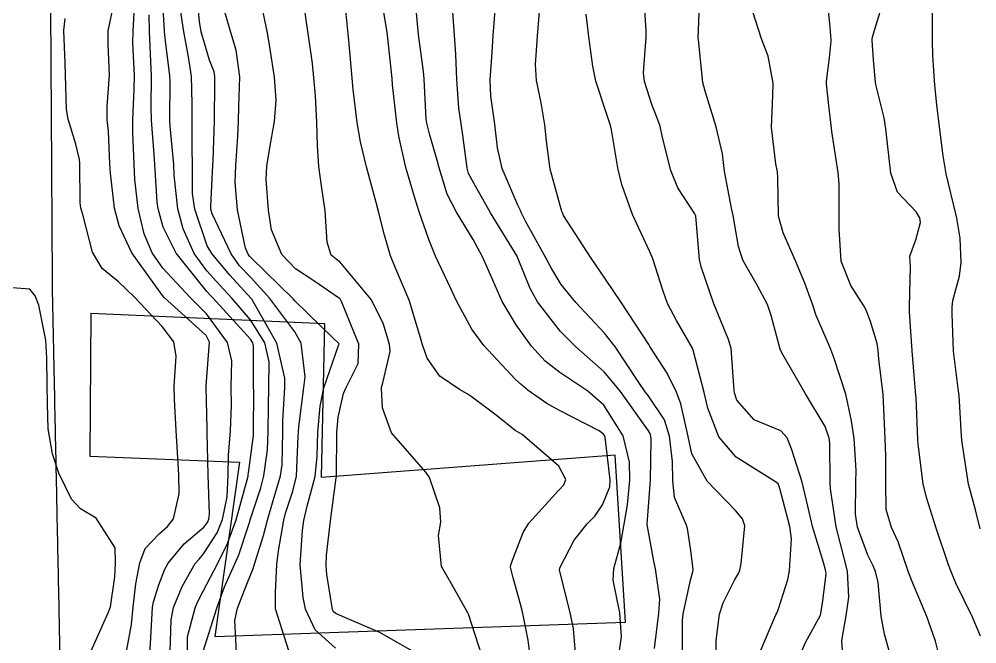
# Model space of a CAD drawing. Header units: metres. Extents: x 307586 to 320046, y 7427249 to 7434250.
# Drawn here: x 319237.87 to 319281.14, y 7429295.29 to 7429323.5 of the extents above; entities that cross this region are included whole.
import ezdxf

# ---------------------------------------------------------------- set-up
doc = ezdxf.new("R2010")
doc.units = ezdxf.units.M
doc.header["$MEASUREMENT"] = 0
for name, color, linetype in [('Curvas de Nivel 1m', 11, 'Continuous'), ('Curvas de Nivel 5m', 15, 'Continuous'), ('Edificações', 30, 'Continuous'), ('Vias Primárias', 230, 'Continuous')]:
    doc.layers.add(name, color=color, linetype=linetype)

msp = doc.modelspace()

# ---------------------------------------------------------------- linework, layer by layer
at = {"layer": 'Curvas de Nivel 1m', "flags": 128}
for points, elevation in [([(319243.776, 7429294.944), (319243.806, 7429295.294), (319243.893, 7429296.943), (319243.931, 7429297.187), (319244.183, 7429297.961), (319244.456, 7429298.671), (319244.599, 7429298.936), (319245.328, 7429299.806), (319246.218, 7429300.565), (319246.372, 7429300.766), (319246.432, 7429300.917), (319246.47, 7429301.161), (319246.407, 7429302.918), (319246.356, 7429304.835), (319246.357, 7429304.919), (319246.361, 7429305.006), (319246.314, 7429306.92), (319246.316, 7429306.942), (319246.468, 7429308.918), (319246.317, 7429309.223), (319244.417, 7429310.939), (319244.344, 7429311.018), (319242.957, 7429312.954), (319242.381, 7429314.176), (319242.177, 7429314.963), (319241.988, 7429316.545), (319241.972, 7429316.967), (319241.9, 7429318.44), (319241.849, 7429318.969), (319241.844, 7429319.567), (319241.948, 7429320.968), (319241.891, 7429322.382), (319241.89, 7429322.969), (319241.992, 7429323.466), (319242.306, 7429324.963)], 798), ([(319246.188, 7429294.954), (319246.794, 7429296.911), (319247.143, 7429297.866), (319247.614, 7429298.899), (319247.79, 7429299.305), (319248.219, 7429300.596), (319248.29, 7429300.821), (319248.311, 7429300.889), (319248.784, 7429302.338), (319248.927, 7429302.883), (319249.088, 7429304.054), (319249.116, 7429304.882), (319249.133, 7429306.033), (319249.155, 7429306.881), (319249.159, 7429308.027), (319248.968, 7429308.883), (319248.328, 7429309.926), (319247.481, 7429310.903), (319246.934, 7429311.497), (319246.355, 7429312.14), (319245.772, 7429312.926), (319245.273, 7429314.038), (319245.038, 7429314.934), (319244.878, 7429316.465), (319244.852, 7429316.936), (319244.693, 7429318.675), (319244.68, 7429318.938), (319244.692, 7429320.705), (319244.678, 7429320.938), (319244.479, 7429322.528), (319244.435, 7429322.94), (319244.433, 7429322.991), (319244.309, 7429324.942)], 801), ([(319250.053, 7429294.972), (319249.453, 7429296.877), (319249.443, 7429297.615), (319249.516, 7429298.877), (319249.588, 7429299.491), (319249.823, 7429300.874), (319249.9, 7429301.2), (319250.236, 7429302.189), (319250.392, 7429302.868), (319250.477, 7429304.66), (319250.484, 7429304.867), (319250.499, 7429305.091), (319250.729, 7429306.863), (319250.789, 7429307.353), (319250.61, 7429308.866), (319250.321, 7429309.384), (319249.191, 7429310.882), (319248.352, 7429311.822), (319247.83, 7429312.37), (319247.448, 7429312.904), (319246.589, 7429314.718), (319246.527, 7429314.918), (319246.521, 7429315.045), (319246.62, 7429316.917), (319246.635, 7429317.137), (319246.69, 7429318.916), (319246.711, 7429320.664), (319246.712, 7429320.916), (319246.674, 7429321.125), (319246.47, 7429321.656), (319246.097, 7429322.924), (319246.016, 7429323.398), (319245.868, 7429324.926)], 803), ([(319258.766, 7429294.764), (319258.172, 7429296.64), (319258.126, 7429296.725), (319258.102, 7429296.771), (319257.407, 7429298.004), (319256.944, 7429298.789), (319256.82, 7429300.184), (319256.922, 7429300.79), (319256.873, 7429301.434), (319256.409, 7429302.798), (319256.247, 7429303.047), (319254.685, 7429304.816), (319254.284, 7429305.947), (319254.24, 7429306.821), (319254.245, 7429306.869), (319254.296, 7429307.084), (319254.633, 7429308.493), (319254.595, 7429308.817), (319254.327, 7429309.728), (319253.781, 7429310.826), (319252.36, 7429312.537), (319252.188, 7429312.67), (319251.966, 7429312.846), (319251.786, 7429313.435), (319251.699, 7429314.85), (319251.528, 7429315.977), (319251.414, 7429316.855), (319251.344, 7429317.778), (319251.318, 7429318.857), (319251.262, 7429320.047), (319251.183, 7429320.859), (319251.116, 7429321.507), (319250.921, 7429322.863), (319250.662, 7429324.716)], 806), ([(319260.956, 7429294.738), (319260.873, 7429295.453), (319260.607, 7429296.743), (319260.519, 7429297.087), (319260.188, 7429298.28), (319260.072, 7429298.751), (319260.08, 7429298.866), (319260.199, 7429299.186), (319260.641, 7429300.32), (319260.897, 7429300.74), (319262.238, 7429302.222), (319262.483, 7429302.475), (319262.567, 7429302.717), (319262.252, 7429303.314), (319260.598, 7429304.745), (319260.389, 7429304.863), (319260.275, 7429304.934), (319259.415, 7429305.625), (319258.29, 7429306.47), (319258.105, 7429306.587), (319257.758, 7429306.778), (319256.882, 7429307.375), (319256.307, 7429308.196), (319256.089, 7429308.802), (319256.007, 7429309.113), (319255.488, 7429310.809), (319254.84, 7429312.334), (319254.643, 7429312.817), (319254.377, 7429313.749), (319254.101, 7429314.823), (319253.997, 7429315.224), (319253.563, 7429316.829), (319253.29, 7429317.966), (319253.143, 7429318.833), (319252.96, 7429320.331), (319252.91, 7429320.836), (319252.764, 7429322.553), (319252.738, 7429322.837), (319252.534, 7429324.818)], 807), ([(319263.024, 7429294.711), (319262.908, 7429295.97), (319262.764, 7429296.714), (319262.285, 7429298.626), (319262.292, 7429298.719), (319262.947, 7429299.977), (319263.528, 7429300.707), (319263.872, 7429301.058), (319264.232, 7429301.575), (319264.55, 7429302.387), (319264.574, 7429302.697), (319264.34, 7429304.631), (319264.322, 7429304.7), (319264.274, 7429304.768), (319264.072, 7429304.905), (319262.284, 7429305.835), (319261.709, 7429306.15), (319260.866, 7429306.741), (319260.55, 7429307.001), (319260.298, 7429307.235), (319258.86, 7429308.765), (319258.324, 7429309.505), (319257.634, 7429310.781), (319257.214, 7429311.65), (319256.684, 7429312.795), (319256.374, 7429313.55), (319255.945, 7429314.804), (319255.726, 7429315.48), (319255.337, 7429316.811), (319255.026, 7429318.215), (319254.925, 7429318.815), (319254.74, 7429320.536), (319254.715, 7429320.817), (319254.516, 7429322.786), (319254.51, 7429322.82), (319254.486, 7429322.994), (319254.181, 7429324.823)], 808), ([(319264.95, 7429294.688), (319265.081, 7429295.609), (319265.012, 7429296.692), (319264.713, 7429298.169), (319264.743, 7429298.694), (319265.06, 7429299.842), (319265.204, 7429300.69), (319265.349, 7429301.572), (319265.465, 7429302.688), (319265.44, 7429303.503), (319265.163, 7429304.691), (319264.287, 7429306.067), (319263.563, 7429306.707), (319262.301, 7429307.545), (319261.638, 7429308.061), (319261.017, 7429308.739), (319260.327, 7429309.696), (319259.689, 7429310.757), (319259.164, 7429311.953), (319258.803, 7429312.766), (319258.375, 7429313.549), (319257.623, 7429314.782), (319257.212, 7429315.599), (319256.841, 7429316.794), (319256.76, 7429317.139), (319256.428, 7429318.267), (319256.281, 7429318.802), (319256.253, 7429318.985), (319256.166, 7429320.803), (319256.135, 7429321.135), (319255.917, 7429322.806), (319255.845, 7429323.454), (319255.727, 7429324.808)], 809), ([(319273.066, 7429294.591), (319273.394, 7429295.354), (319274.069, 7429296.581), (319274.094, 7429296.661), (319274.183, 7429297.228), (319274.324, 7429298.455), (319274.315, 7429298.579), (319274.207, 7429298.968), (319273.716, 7429300.585), (319273.556, 7429301.261), (319273.246, 7429302.59), (319272.761, 7429304.099), (319272.571, 7429304.597), (319272.276, 7429304.907), (319271.077, 7429305.414), (319270.29, 7429306.298), (319270.195, 7429306.631), (319270.176, 7429306.75), (319270.037, 7429308.633), (319269.923, 7429309.038), (319269.261, 7429310.641), (319268.681, 7429312.325), (319268.611, 7429312.648), (319268.434, 7429314.608), (319268.424, 7429314.65), (319268.394, 7429314.713), (319267.625, 7429315.882), (319267.308, 7429316.667), (319266.942, 7429318.166), (319266.833, 7429318.674), (319266.732, 7429318.962), (319266.453, 7429319.643), (319266.12, 7429320.683), (319266.07, 7429321.081), (319266.204, 7429322.683), (319266.203, 7429322.967), (319266.086, 7429324.684)], 814), ([(319279.498, 7429294.517), (319279.274, 7429295.407), (319278.872, 7429296.523), (319278.197, 7429298.134), (319278.056, 7429298.532), (319277.579, 7429299.902), (319277.275, 7429300.544), (319277.046, 7429301.363), (319277.028, 7429302.548), (319277.026, 7429303.784), (319276.997, 7429304.549), (319276.969, 7429305.239), (319276.899, 7429306.551), (319276.717, 7429308.153), (319276.679, 7429308.555), (319276.63, 7429308.86), (319276.336, 7429309.848), (319276.137, 7429310.358), (319276.03, 7429310.563), (319275.441, 7429311.48), (319275.009, 7429312.574), (319274.924, 7429314.036), (319274.919, 7429314.575), (319274.916, 7429316.067), (319274.879, 7429316.575), (319274.592, 7429318.427), (319274.567, 7429318.579), (319274.453, 7429319.6), (319274.347, 7429320.581), (319274.345, 7429320.7), (319274.475, 7429321.755), (319274.555, 7429322.507), (319274.557, 7429322.579), (319274.494, 7429323.304), (319274.358, 7429324.582)], 817), ([(319244.695, 7429294.935), (319244.729, 7429296.373), (319244.844, 7429296.933), (319245.228, 7429297.884), (319245.827, 7429298.924), (319245.994, 7429299.124), (319246.199, 7429299.353), (319246.817, 7429300.308), (319247.053, 7429300.908), (319247.268, 7429301.939), (319247.312, 7429302.904), (319247.332, 7429303.829), (319247.423, 7429304.903), (319247.462, 7429306.08), (319247.446, 7429306.903), (319247.47, 7429308.068), (319247.274, 7429308.906), (319246.332, 7429310.19), (319245.602, 7429310.927), (319244.356, 7429312.26), (319243.873, 7429312.945), (319243.522, 7429313.802), (319243.242, 7429314.952), (319243.093, 7429316.266), (319243.062, 7429316.954), (319243.01, 7429318.371), (319243.005, 7429318.954), (319243.064, 7429320.343), (319243.075, 7429320.954), (319243.007, 7429322.425), (319243.012, 7429322.955), (319243.099, 7429324.359)], 799), ([(319247.692, 7429294.897), (319247.611, 7429296.342), (319247.736, 7429296.897), (319248.185, 7429298.07), (319248.421, 7429298.657), (319248.501, 7429298.887), (319248.912, 7429300.184), (319249.096, 7429300.881), (319249.342, 7429301.769), (319249.676, 7429302.876), (319249.747, 7429303.379), (319249.774, 7429304.875), (319249.786, 7429305.367), (319249.871, 7429306.874), (319249.875, 7429307.296), (319249.517, 7429308.878), (319248.376, 7429310.856), (319248.351, 7429310.89), (319247.386, 7429311.938), (319246.573, 7429312.917), (319246.368, 7429313.27), (319245.798, 7429314.926), (319245.695, 7429315.632), (319245.693, 7429316.927), (319245.68, 7429317.668), (319245.682, 7429318.928), (319245.691, 7429319.681), (319245.652, 7429320.928), (319245.51, 7429321.892), (319245.303, 7429322.932), (319245.104, 7429324.334)], 802), ([(319252.155, 7429295.095), (319251.239, 7429295.929), (319250.806, 7429296.861), (319250.695, 7429297.379), (319250.558, 7429298.865), (319250.669, 7429300.411), (319250.728, 7429300.862), (319250.875, 7429301.506), (319251.239, 7429302.855), (319251.339, 7429303.771), (319251.364, 7429304.854), (319251.461, 7429306.029), (319251.631, 7429306.85), (319252.313, 7429308.81), (319252.321, 7429308.832), (319252.313, 7429308.855), (319252.063, 7429309.098), (319250.341, 7429310.773), (319250.243, 7429310.871), (319248.361, 7429312.712), (319248.274, 7429312.803), (319248.21, 7429312.892), (319248.097, 7429313.164), (319247.735, 7429314.9), (319247.633, 7429316.129), (319247.657, 7429316.901), (319247.749, 7429318.223), (319247.78, 7429318.9), (319247.8, 7429319.542), (319247.834, 7429320.899), (319247.678, 7429322.105), (319247.431, 7429322.906), (319246.99, 7429324.428)], 804), ([(319277.299, 7429294.539), (319276.972, 7429295.734), (319276.812, 7429296.544), (319276.68, 7429298.068), (319276.566, 7429298.555), (319276.458, 7429298.809), (319276.21, 7429299.294), (319275.74, 7429300.565), (319275.648, 7429301.146), (319275.676, 7429302.566), (319275.688, 7429303.129), (319275.593, 7429304.567), (319275.479, 7429305.37), (319275.226, 7429306.571), (319274.673, 7429308.221), (319274.547, 7429308.578), (319274.484, 7429308.738), (319274.328, 7429309.079), (319273.879, 7429310.126), (319273.725, 7429310.586), (319273.366, 7429311.577), (319272.939, 7429312.594), (319272.382, 7429313.858), (319272.18, 7429314.603), (319272.145, 7429316.338), (319272.128, 7429316.604), (319272.059, 7429316.965), (319271.867, 7429318.609), (319271.923, 7429320.074), (319271.941, 7429320.608), (319271.703, 7429321.839), (319271.403, 7429322.616), (319270.876, 7429324.256)], 816), ([(319281.306, 7429295.635), (319280.94, 7429296.498), (319280.196, 7429298.027), (319279.986, 7429298.512), (319279.859, 7429298.86), (319279.302, 7429300.519), (319278.859, 7429301.901), (319278.711, 7429302.525), (319278.484, 7429304.314), (319278.467, 7429304.528), (319278.396, 7429306.425), (319278.387, 7429306.529), (319278.306, 7429307.423), (319278.223, 7429308.531), (319278.099, 7429310.292), (319278.09, 7429310.534), (319278.14, 7429312.313), (319278.121, 7429312.534), (319278.106, 7429312.794), (319278.378, 7429313.54), (319278.591, 7429314.327), (319278.565, 7429314.528), (319278.396, 7429314.806), (319277.553, 7429315.691), (319277.259, 7429316.547), (319277.106, 7429317.877), (319277.032, 7429318.551), (319276.949, 7429319.053), (319276.581, 7429320.558), (319276.565, 7429320.66), (319276.474, 7429321.667), (319276.408, 7429322.561), (319276.415, 7429322.63), (319276.488, 7429322.896), (319276.876, 7429324.186)], 818), ([(319267.845, 7429294.653), (319267.841, 7429296.325), (319267.873, 7429296.655), (319268.196, 7429298.166), (319268.301, 7429298.549), (319268.32, 7429298.649), (319268.212, 7429299.511), (319268.068, 7429300.5), (319268.013, 7429300.653), (319267.476, 7429301.902), (319267.407, 7429302.663), (319267.388, 7429303.53), (319267.252, 7429304.665), (319267.021, 7429305.41), (319266.291, 7429306.509), (319266.158, 7429306.681), (319265.843, 7429307.139), (319264.819, 7429308.695), (319264.322, 7429309.325), (319263.014, 7429310.713), (319262.351, 7429311.525), (319261.909, 7429312.277), (319261.671, 7429312.73), (319260.751, 7429314.381), (319260.572, 7429314.747), (319260.516, 7429314.87), (319260.396, 7429315.097), (319259.697, 7429316.757), (319259.485, 7429317.697), (319259.354, 7429318.761), (319259.186, 7429320.029), (319259.154, 7429320.763), (319259.237, 7429322.001), (319259.283, 7429322.762), (319259.368, 7429323.893)], 811), ([(319269.375, 7429294.638), (319269.361, 7429295.438), (319269.514, 7429296.637), (319269.678, 7429297.138), (319270.196, 7429298.173), (319270.364, 7429298.464), (319270.434, 7429298.627), (319270.496, 7429298.916), (319270.657, 7429300.623), (319270.545, 7429300.944), (319270.23, 7429301.309), (319268.954, 7429302.643), (319268.261, 7429303.868), (319268.092, 7429304.653), (319267.763, 7429306.133), (319267.568, 7429306.661), (319267.15, 7429307.512), (319266.395, 7429308.679), (319266.362, 7429308.728), (319266.315, 7429308.804), (319265.081, 7429310.693), (319264.354, 7429311.766), (319263.705, 7429312.707), (319262.467, 7429314.644), (319262.428, 7429314.72), (319262.394, 7429314.824), (319261.98, 7429316.298), (319261.866, 7429316.728), (319261.693, 7429317.999), (319261.619, 7429318.732), (319261.452, 7429319.731), (319261.25, 7429320.738), (319261.19, 7429321.459), (319261.284, 7429322.738), (319261.383, 7429323.853)], 812), ([(319271.211, 7429294.614), (319271.964, 7429296.396), (319272.063, 7429296.602), (319272.098, 7429296.677), (319272.177, 7429296.869), (319272.595, 7429298.198), (319272.681, 7429298.595), (319272.77, 7429300.042), (319272.685, 7429300.595), (319272.24, 7429302.309), (319272.159, 7429302.518), (319272.047, 7429302.603), (319270.259, 7429303.727), (319269.479, 7429304.638), (319268.986, 7429305.943), (319268.818, 7429306.645), (319268.322, 7429308.557), (319268.298, 7429308.626), (319268.288, 7429308.651), (319267.561, 7429309.891), (319267.167, 7429310.668), (319266.947, 7429311.269), (319266.501, 7429312.678), (319266.368, 7429312.995), (319265.581, 7429314.688), (319265.11, 7429315.989), (319264.933, 7429316.695), (319264.626, 7429318.503), (319264.585, 7429318.698), (319264.44, 7429319.146), (319263.93, 7429320.705), (319263.791, 7429321.385), (319263.606, 7429322.709), (319263.486, 7429323.723)], 813), ([(319281.294, 7429300.494), (319281.082, 7429301.348), (319280.758, 7429302.502), (319280.494, 7429304.283), (319280.467, 7429304.507), (319280.447, 7429304.679), (319280.334, 7429306.509), (319280.298, 7429306.822), (319280.088, 7429308.512), (319280.022, 7429310.195), (319280.021, 7429310.513), (319280.057, 7429310.802), (319280.357, 7429311.904), (319280.432, 7429312.509), (319280.379, 7429313.611), (319280.239, 7429314.512), (319280.19, 7429314.717), (319279.749, 7429316.517), (319279.61, 7429317.333), (319279.465, 7429318.52), (319279.334, 7429319.641), (319279.243, 7429320.522), (319279.156, 7429321.843), (319279.136, 7429322.523), (319279.128, 7429323.899)], 819), ([(319242.721, 7429294.954), (319242.944, 7429296.173), (319243.021, 7429296.952), (319243.134, 7429298), (319243.32, 7429298.949), (319243.556, 7429299.593), (319244.213, 7429300.281), (319244.566, 7429300.588), (319244.834, 7429300.934), (319245.101, 7429302.065), (319245.077, 7429302.932), (319245.002, 7429304.192), (319244.968, 7429304.933), (319244.88, 7429306.341), (319244.867, 7429306.934), (319244.955, 7429308.285), (319244.85, 7429308.935), (319244.323, 7429309.618), (319243.074, 7429310.953), (319242.35, 7429311.643), (319241.623, 7429312.239), (319241.185, 7429312.978), (319240.755, 7429314.617), (319240.652, 7429314.986), (319240.621, 7429315.212), (319240.615, 7429316.987), (319240.596, 7429317.169), (319240.422, 7429317.854), (319240.081, 7429318.994), (319240.01, 7429319.424), (319239.965, 7429320.995), (319239.953, 7429321.511), (319239.888, 7429322.996), (319239.953, 7429323.533)], 797), ([(319241.115, 7429294.976), (319241.894, 7429296.688), (319242.001, 7429296.963), (319242.187, 7429298.321), (319242.225, 7429298.928), (319242.225, 7429298.96), (319242.203, 7429299.626), (319241.342, 7429300.973), (319240.639, 7429301.396), (319240.231, 7429301.82), (319239.666, 7429302.996), (319239.377, 7429303.878), (319239.185, 7429305.001), (319239.154, 7429306.132), (319239.141, 7429307.002), (319239.111, 7429308.196), (319239.079, 7429309.002), (319238.758, 7429310.585), (319238.598, 7429311.007), (319238.346, 7429311.312), (319236.746, 7429311.433)], 796)]:
    msp.add_lwpolyline(points, dxfattribs=dict(at, elevation=elevation))
at = {"layer": 'Curvas de Nivel 5m', "flags": 128}
for points, elevation in [([(319255.932, 7429294.802), (319254.163, 7429295.8), (319252.481, 7429296.526), (319252.171, 7429296.66), (319252.073, 7429296.742), (319252.029, 7429296.842), (319251.769, 7429298.426), (319251.735, 7429298.847), (319251.755, 7429299.292), (319251.929, 7429300.844), (319252.198, 7429302.796), (319252.204, 7429302.841), (319252.21, 7429302.874), (319252.216, 7429304.841), (319252.28, 7429305.523), (319252.525, 7429306.603), (319252.626, 7429306.837), (319253.185, 7429307.951), (319253.209, 7429308.831), (319252.431, 7429310.75), (319252.382, 7429310.84), (319252.343, 7429310.884), (319251.184, 7429311.69), (319250.357, 7429312.232), (319249.733, 7429312.876), (319249.273, 7429313.987), (319249.136, 7429314.883), (319249.034, 7429316.257), (319249.065, 7429316.883), (319249.261, 7429318.045), (319249.412, 7429318.88), (319249.484, 7429319.843), (319249.403, 7429320.881), (319249.214, 7429322.144), (319249.084, 7429322.884), (319248.707, 7429324.691)], 805), ([(319275.091, 7429294.566), (319275.044, 7429295.449), (319275.233, 7429296.564), (319275.347, 7429297.401), (319275.292, 7429298.569), (319274.98, 7429299.807), (319274.776, 7429300.574), (319274.52, 7429302.297), (319274.508, 7429302.577), (319274.497, 7429304.35), (319274.472, 7429304.578), (319274.278, 7429305.101), (319273.393, 7429306.589), (319272.32, 7429308.431), (319272.257, 7429308.601), (319271.848, 7429310.117), (319271.672, 7429310.61), (319271.22, 7429311.485), (319270.565, 7429312.627), (319270.372, 7429313.244), (319270.131, 7429314.633), (319270.059, 7429314.97), (319269.743, 7429316.637), (319269.64, 7429317.423), (319269.365, 7429318.641), (319268.856, 7429320.249), (319268.759, 7429320.647), (319268.558, 7429322.574), (319268.553, 7429322.649), (319268.617, 7429324.543)], 815), ([(319245.472, 7429294.927), (319245.479, 7429295.608), (319245.824, 7429296.923), (319245.927, 7429297.171), (319246.18, 7429297.666), (319246.828, 7429298.91), (319247.282, 7429299.828), (319247.67, 7429300.898), (319248.21, 7429302.858), (319248.214, 7429302.89), (319248.216, 7429302.918), (319248.246, 7429303.12), (319248.452, 7429304.706), (319248.463, 7429304.888), (319248.465, 7429306.715), (319248.461, 7429306.888), (319248.455, 7429308.745), (319248.42, 7429308.889), (319248.315, 7429309.057), (319246.614, 7429310.916), (319246.483, 7429311.057), (319246.346, 7429311.21), (319244.961, 7429312.934), (319244.38, 7429314.107), (319244.146, 7429314.942), (319244.098, 7429315.241), (319243.999, 7429316.944), (319243.966, 7429317.396), (319243.845, 7429318.946), (319243.837, 7429319.551), (319243.851, 7429320.946), (319243.823, 7429321.593), (319243.753, 7429322.947), (319243.746, 7429323.695)], 800), ([(319266.568, 7429295.077), (319266.777, 7429296.671), (319266.815, 7429297.303), (319266.618, 7429298.674), (319266.549, 7429299.025), (319266.238, 7429300.68), (319266.24, 7429300.696), (319266.4, 7429302.678), (319266.428, 7429304.52), (319266.415, 7429304.678), (319266.381, 7429304.785), (319266.276, 7429304.954), (319265.045, 7429306.692), (319264.302, 7429307.574), (319263.023, 7429308.713), (319262.323, 7429309.398), (319261.286, 7429310.736), (319260.949, 7429311.341), (319260.384, 7429312.75), (319260.364, 7429312.795), (319259.17, 7429314.762), (319258.406, 7429316.093), (319258.171, 7429316.534), (319258.104, 7429316.775), (319257.914, 7429318.264), (319257.836, 7429318.779), (319257.737, 7429319.487), (319257.636, 7429320.782), (319257.594, 7429321.903), (319257.537, 7429322.784), (319257.465, 7429323.819)], 810)]:
    msp.add_lwpolyline(points, dxfattribs=dict(at, elevation=elevation))
at = {"layer": 'Edificações'}
msp.add_lwpolyline([(319265.26, 7429296.27), (319264.796, 7429303.82), (319251.534, 7429302.801), (319251.673, 7429309.749), (319241.1, 7429310.212), (319241.054, 7429303.773), (319247.824, 7429303.495), (319246.711, 7429295.621), (319265.26, 7429296.27)], dxfattribs=at)
at = {"layer": 'Vias Primárias'}
msp.add_rational_spline([(319426.323, 7429109.899), (319424.377, 7429109.647), (319422.432, 7429109.394), (319416.523, 7429108.203), (319410.614, 7429107.011), (319404.755, 7429105.698), (319398.897, 7429104.386), (319392.541, 7429103.022), (319386.185, 7429101.659), (319380.519, 7429100.639), (319374.853, 7429099.619), (319369.129, 7429099.533), (319363.405, 7429099.446), (319354.074, 7429099.873), (319344.743, 7429100.3), (319338.643, 7429100.759), (319332.544, 7429101.218), (319328.065, 7429102.546), (319323.587, 7429103.875), (319320.368, 7429105.51), (319317.149, 7429107.144), (319313.761, 7429110.005), (319310.372, 7429112.865), (319306.814, 7429116.644), (319303.256, 7429120.422), (319299.867, 7429124.169), (319296.478, 7429127.916), (319293.481, 7429131.866), (319290.484, 7429135.815), (319288.306, 7429138.983), (319286.127, 7429142.151), (319283.487, 7429146.188), (319280.847, 7429150.225), (319278.549, 7429154.005), (319276.251, 7429157.784), (319273.901, 7429161.822), (319271.55, 7429165.86), (319270.205, 7429169.198), (319268.859, 7429172.536), (319267.361, 7429176.809), (319265.863, 7429181.081), (319263.803, 7429185.715), (319261.743, 7429190.348), (319260.499, 7429193.807), (319259.255, 7429197.267), (319257.635, 7429201.779), (319256.016, 7429206.291), (319254.959, 7429209.493), (319253.903, 7429212.696), (319252.608, 7429217.641), (319251.313, 7429222.586), (319249.63, 7429230.009), (319247.946, 7429237.432), (319247.119, 7429242.953), (319246.291, 7429248.475), (319244.863, 7429256.11), (319243.434, 7429263.745), (319242.505, 7429268.482), (319241.575, 7429273.219), (319240.645, 7429284.077), (319239.715, 7429294.935), (319239.547, 7429303.076), (319239.378, 7429311.217), (319239.322, 7429320.308), (319239.267, 7429329.399), (319239.436, 7429339.335), (319239.605, 7429349.27), (319239.492, 7429352.682), (319239.379, 7429356.094), (319239.729, 7429368.018), (319240.079, 7429379.942), (319240.108, 7429382.838), (319240.138, 7429385.733), (319240.9, 7429390.728), (319241.663, 7429395.723), (319243.219, 7429400.503), (319244.775, 7429405.283), (319247.565, 7429413.858), (319255.515, 7429418.113), (319260.996, 7429421.046), (319267.212, 7429420.935), (319273.126, 7429420.829), (319278.59, 7429418.564), (319286.218, 7429415.46), (319293.846, 7429412.356), (319300.523, 7429409.214), (319307.2, 7429406.073), (319314.517, 7429402.997), (319321.835, 7429399.921), (319327.449, 7429397.561), (319328.97, 7429391.664)], [1, 1, 1, 1, 1, 1, 1, 1, 1, 1, 1, 1, 1, 1, 1, 1, 1, 1, 1, 1, 1, 1, 1, 1, 1, 1, 1, 1, 1, 1, 1, 1, 1, 1, 1, 1, 1, 1, 1, 1, 1, 1, 1, 1, 1, 1, 1, 1, 1, 1, 1, 1, 1, 1, 1, 1, 1, 1, 1, 1, 1, 1, 1, 1, 1, 1, 1, 1, 1, 1, 1, 1, 1, 1, 1, 1, 1, 0.927778470966, 1, 0.967754199408, 1, 0.982472319861, 1, 1, 1, 1, 1, 1, 1, 0.895992721189, 1], degree=2, knots=[28.805863, 28.805863, 28.805863, 29.242191, 29.242191, 30.242191, 30.242191, 31.242191, 31.242191, 32.242191, 32.242191, 33.242191, 33.242191, 34.242191, 34.242191, 35.242191, 35.242191, 36.242191, 36.242191, 37.242191, 37.242191, 38.242191, 38.242191, 39.242191, 39.242191, 40.242191, 40.242191, 41.242191, 41.242191, 42.242191, 42.242191, 43.242191, 43.242191, 44.242191, 44.242191, 45.242191, 45.242191, 46.242191, 46.242191, 47.242191, 47.242191, 48.242191, 48.242191, 49.242191, 49.242191, 50.242191, 50.242191, 51.242191, 51.242191, 52.242191, 52.242191, 53.242191, 53.242191, 54.242191, 54.242191, 55.242191, 55.242191, 56.242191, 56.242191, 57.242191, 57.242191, 58.242191, 58.242191, 59.242191, 59.242191, 60.242191, 60.242191, 61.242191, 61.242191, 62.242191, 62.242191, 63.242191, 63.242191, 64.242191, 64.242191, 65.242191, 65.242191, 66.242191, 66.242191, 67.006955, 67.006955, 67.516234, 67.516234, 67.891245, 67.891245, 68.891245, 68.891245, 69.891245, 69.891245, 70.891245, 70.891245, 71.811514, 71.811514, 71.811514], dxfattribs=at)
msp.add_rational_spline([(319426.323, 7429109.899), (319424.377, 7429109.647), (319422.432, 7429109.394), (319416.523, 7429108.203), (319410.614, 7429107.011), (319404.755, 7429105.698), (319398.897, 7429104.386), (319392.541, 7429103.022), (319386.185, 7429101.659), (319380.519, 7429100.639), (319374.853, 7429099.619), (319369.129, 7429099.533), (319363.405, 7429099.446), (319354.074, 7429099.873), (319344.743, 7429100.3), (319338.643, 7429100.759), (319332.544, 7429101.218), (319328.065, 7429102.546), (319323.587, 7429103.875), (319320.368, 7429105.51), (319317.149, 7429107.144), (319313.761, 7429110.005), (319310.372, 7429112.865), (319306.814, 7429116.644), (319303.256, 7429120.422), (319299.867, 7429124.169), (319296.478, 7429127.916), (319293.481, 7429131.866), (319290.484, 7429135.815), (319288.306, 7429138.983), (319286.127, 7429142.151), (319283.487, 7429146.188), (319280.847, 7429150.225), (319278.549, 7429154.005), (319276.251, 7429157.784), (319273.901, 7429161.822), (319271.55, 7429165.86), (319270.205, 7429169.198), (319268.859, 7429172.536), (319267.361, 7429176.809), (319265.863, 7429181.081), (319263.803, 7429185.715), (319261.743, 7429190.348), (319260.499, 7429193.807), (319259.255, 7429197.267), (319257.635, 7429201.779), (319256.016, 7429206.291), (319254.959, 7429209.493), (319253.903, 7429212.696), (319252.608, 7429217.641), (319251.313, 7429222.586), (319249.63, 7429230.009), (319247.946, 7429237.432), (319247.119, 7429242.953), (319246.291, 7429248.475), (319244.863, 7429256.11), (319243.434, 7429263.745), (319242.505, 7429268.482), (319241.575, 7429273.219), (319240.645, 7429284.077), (319239.715, 7429294.935), (319239.547, 7429303.076), (319239.378, 7429311.217), (319239.322, 7429320.308), (319239.267, 7429329.399), (319239.436, 7429339.335), (319239.605, 7429349.27), (319239.492, 7429352.682), (319239.379, 7429356.094), (319239.729, 7429368.018), (319240.079, 7429379.942), (319240.108, 7429382.838), (319240.138, 7429385.733), (319240.9, 7429390.728), (319241.663, 7429395.723), (319243.219, 7429400.503), (319244.775, 7429405.283), (319247.565, 7429413.858), (319255.515, 7429418.113), (319260.996, 7429421.046), (319267.212, 7429420.935), (319273.126, 7429420.829), (319278.59, 7429418.564), (319286.218, 7429415.46), (319293.846, 7429412.356), (319300.523, 7429409.214), (319307.2, 7429406.073), (319314.517, 7429402.997), (319321.835, 7429399.921), (319327.449, 7429397.561), (319328.97, 7429391.664)], [1, 1, 1, 1, 1, 1, 1, 1, 1, 1, 1, 1, 1, 1, 1, 1, 1, 1, 1, 1, 1, 1, 1, 1, 1, 1, 1, 1, 1, 1, 1, 1, 1, 1, 1, 1, 1, 1, 1, 1, 1, 1, 1, 1, 1, 1, 1, 1, 1, 1, 1, 1, 1, 1, 1, 1, 1, 1, 1, 1, 1, 1, 1, 1, 1, 1, 1, 1, 1, 1, 1, 1, 1, 1, 1, 1, 1, 0.927778470966, 1, 0.967754199408, 1, 0.982472319861, 1, 1, 1, 1, 1, 1, 1, 0.895992721189, 1], degree=2, knots=[28.805863, 28.805863, 28.805863, 29.242191, 29.242191, 30.242191, 30.242191, 31.242191, 31.242191, 32.242191, 32.242191, 33.242191, 33.242191, 34.242191, 34.242191, 35.242191, 35.242191, 36.242191, 36.242191, 37.242191, 37.242191, 38.242191, 38.242191, 39.242191, 39.242191, 40.242191, 40.242191, 41.242191, 41.242191, 42.242191, 42.242191, 43.242191, 43.242191, 44.242191, 44.242191, 45.242191, 45.242191, 46.242191, 46.242191, 47.242191, 47.242191, 48.242191, 48.242191, 49.242191, 49.242191, 50.242191, 50.242191, 51.242191, 51.242191, 52.242191, 52.242191, 53.242191, 53.242191, 54.242191, 54.242191, 55.242191, 55.242191, 56.242191, 56.242191, 57.242191, 57.242191, 58.242191, 58.242191, 59.242191, 59.242191, 60.242191, 60.242191, 61.242191, 61.242191, 62.242191, 62.242191, 63.242191, 63.242191, 64.242191, 64.242191, 65.242191, 65.242191, 66.242191, 66.242191, 67.006955, 67.006955, 67.516234, 67.516234, 67.891245, 67.891245, 68.891245, 68.891245, 69.891245, 69.891245, 70.891245, 70.891245, 71.811514, 71.811514, 71.811514], dxfattribs=at)

doc.saveas('drawing.dxf')
